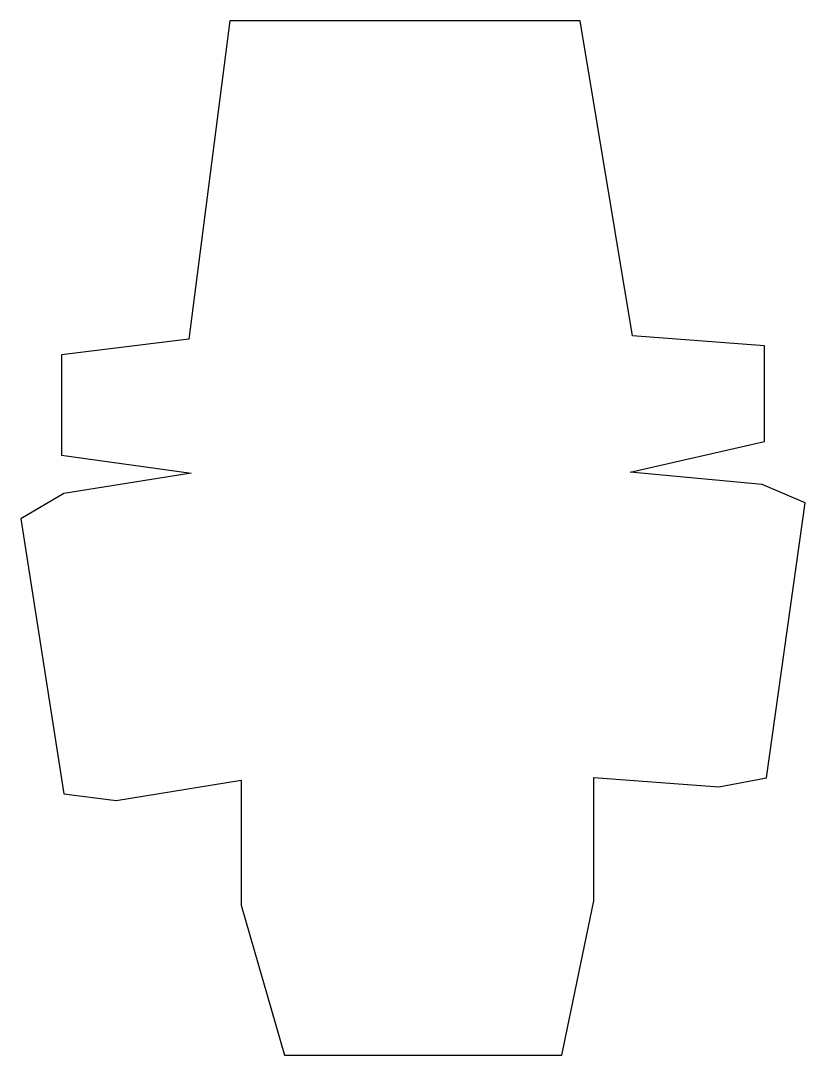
# Model space of a CAD drawing. Header units: centimetres. Extents: x -7.6 to 7.6, y -10.1 to 10.1.
import ezdxf

# ---------------------------------------------------------------- set-up
doc = ezdxf.new("R2010")
doc.units = ezdxf.units.CM
doc.header["$MEASUREMENT"] = 0
doc.layers.add('Camada 1', color=7, linetype='Continuous')

msp = doc.modelspace()

# ---------------------------------------------------------------- linework, layer by layer
at = {"layer": 'Camada 1'}
msp.add_open_spline([(-3.56463, 10.0739), (-3.56463, 10.0739), (3.25461, 10.0739), (3.25461, 10.0739), (3.25461, 10.0739), (3.25461, 10.0739), (4.27313, 3.93959), (4.27313, 3.93959), (4.27313, 3.93959), (4.27313, 3.93959), (6.84141, 3.74174), (6.84141, 3.74174), (6.84141, 3.74174), (6.84141, 3.74174), (6.84141, 1.8819), (6.84141, 1.8819), (6.84141, 1.8819), (6.84141, 1.8819), (4.22884, 1.28273), (4.22884, 1.28273), (4.22884, 1.28273), (4.22884, 1.28273), (6.79717, 1.04055), (6.79717, 1.04055), (6.79717, 1.04055), (6.79717, 1.04055), (7.63849, 0.68636), (7.63849, 0.68636), (7.63849, 0.68636), (7.63849, 0.68636), (6.8857, -4.67169), (6.8857, -4.67169), (6.8857, -4.67169), (6.8857, -4.67169), (5.95582, -4.84881), (5.95582, -4.84881), (5.95582, -4.84881), (5.95582, -4.84881), (3.52033, -4.66267), (3.52033, -4.66267), (3.52033, -4.66267), (3.52033, -4.66267), (3.52033, -7.06284), (3.52033, -7.06284), (3.52033, -7.06284), (3.52033, -7.06284), (2.90042, -10.0739), (2.90042, -10.0739), (2.90042, -10.0739), (2.90042, -10.0739), (-2.50187, -10.0739), (-2.50187, -10.0739), (-2.50187, -10.0739), (-2.50187, -10.0739), (-3.34322, -7.15134), (-3.34322, -7.15134), (-3.34322, -7.15134), (-3.34322, -7.15134), (-3.34322, -4.71585), (-3.34322, -4.71585), (-3.34322, -4.71585), (-3.34322, -4.71585), (-5.77869, -5.1144), (-5.77869, -5.1144), (-5.77869, -5.1144), (-5.77869, -5.1144), (-6.79715, -4.98155), (-6.79715, -4.98155), (-6.79715, -4.98155), (-6.79715, -4.98155), (-7.63849, 0.37642), (-7.63849, 0.37642), (-7.63849, 0.37642), (-7.63849, 0.37642), (-6.79715, 0.86352), (-6.79715, 0.86352), (-6.79715, 0.86352), (-6.79715, 0.86352), (-4.31742, 1.26204), (-4.31742, 1.26204), (-4.31742, 1.26204), (-4.31742, 1.26204), (-6.84144, 1.61629), (-6.84144, 1.61629), (-6.84144, 1.61629), (-6.84144, 1.61629), (-6.84144, 3.56468), (-6.84144, 3.56468), (-6.84144, 3.56468), (-6.84144, 3.56468), (-4.36168, 3.87461), (-4.36168, 3.87461), (-4.36168, 3.87461), (-4.36168, 3.87461), (-3.56463, 10.0739), (-3.56463, 10.0739)], degree=3, knots=[0, 0, 0, 0, 0.04, 0.04, 0.04, 0.04, 0.08, 0.08, 0.08, 0.08, 0.12, 0.12, 0.12, 0.12, 0.16, 0.16, 0.16, 0.16, 0.2, 0.2, 0.2, 0.2, 0.24, 0.24, 0.24, 0.24, 0.28, 0.28, 0.28, 0.28, 0.32, 0.32, 0.32, 0.32, 0.36, 0.36, 0.36, 0.36, 0.4, 0.4, 0.4, 0.4, 0.44, 0.44, 0.44, 0.44, 0.48, 0.48, 0.48, 0.48, 0.52, 0.52, 0.52, 0.52, 0.56, 0.56, 0.56, 0.56, 0.6, 0.6, 0.6, 0.6, 0.64, 0.64, 0.64, 0.64, 0.68, 0.68, 0.68, 0.68, 0.72, 0.72, 0.72, 0.72, 0.76, 0.76, 0.76, 0.76, 0.8, 0.8, 0.8, 0.8, 0.84, 0.84, 0.84, 0.84, 0.88, 0.88, 0.88, 0.88, 0.92, 0.92, 0.92, 0.92, 1, 1, 1, 1], dxfattribs=at)

doc.saveas('drawing.dxf')
